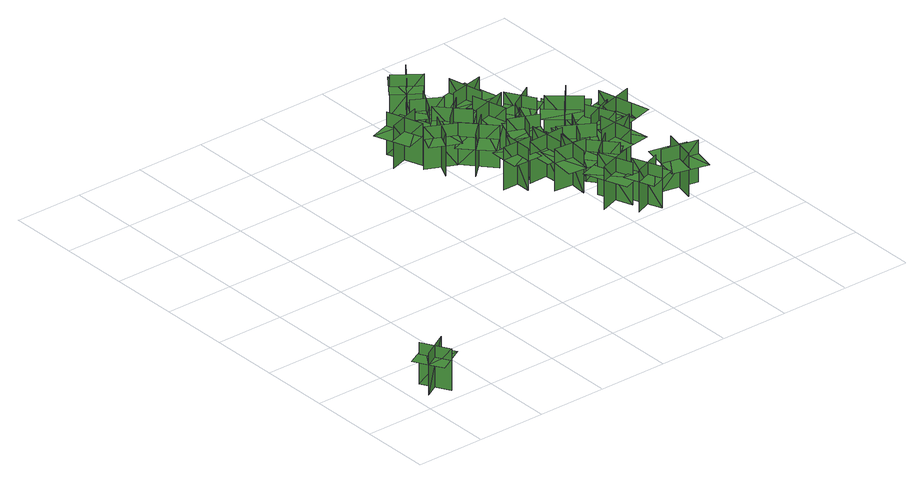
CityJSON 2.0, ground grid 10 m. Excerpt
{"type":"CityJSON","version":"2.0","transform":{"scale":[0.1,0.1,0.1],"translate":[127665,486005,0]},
"CityObjects":{
"tree1":{"type":"SolitaryVegetationObject","geometry":[{"type":"MultiSurface","lod":"1","boundaries":[[[0,1,2]],[[0,2,3]],[[4,5,6]],[[4,6,7]],[[8,9,10]],[[8,10,11]],[[8,11,12]],[[8,12,13]]]}]},
"tree2":{"type":"SolitaryVegetationObject","geometry":[{"type":"MultiSurface","lod":"1","boundaries":[[[14,15,16]],[[14,16,17]],[[18,19,20]],[[18,20,21]],[[22,23,24]],[[22,24,25]],[[22,25,26]],[[22,26,27]]]}]},
"tree3":{"type":"SolitaryVegetationObject","geometry":[{"type":"MultiSurface","lod":"1","boundaries":[[[28,29,30]],[[28,30,31]],[[32,33,34]],[[32,34,35]],[[36,37,38]],[[36,38,39]],[[36,39,40]],[[36,40,41]]]}]},
"tree4":{"type":"SolitaryVegetationObject","geometry":[{"type":"MultiSurface","lod":"1","boundaries":[[[42,43,44]],[[42,44,45]],[[46,47,48]],[[46,48,49]],[[50,51,52]],[[50,52,53]],[[50,53,54]],[[50,54,55]]]}]},
"tree5":{"type":"SolitaryVegetationObject","geometry":[{"type":"MultiSurface","lod":"1","boundaries":[[[56,57,58]],[[56,58,59]],[[60,61,62]],[[60,62,63]],[[64,65,66]],[[64,66,67]],[[64,67,68]],[[64,68,69]]]}]},
"tree6":{"type":"SolitaryVegetationObject","geometry":[{"type":"MultiSurface","lod":"1","boundaries":[[[70,71,72]],[[70,72,73]],[[74,75,76]],[[74,76,77]],[[78,79,80]],[[78,80,81]],[[78,81,82]],[[78,82,83]]]}]},
"tree7":{"type":"SolitaryVegetationObject","geometry":[{"type":"MultiSurface","lod":"1","boundaries":[[[84,85,86]],[[84,86,87]],[[88,89,90]],[[88,90,91]],[[92,93,94]],[[92,94,95]],[[92,95,96]],[[92,96,97]]]}]},
"tree8":{"type":"SolitaryVegetationObject","geometry":[{"type":"MultiSurface","lod":"1","boundaries":[[[98,99,100]],[[98,100,101]],[[102,103,104]],[[102,104,105]],[[106,107,108]],[[106,108,109]],[[106,109,110]],[[106,110,111]]]}]},
"tree9":{"type":"SolitaryVegetationObject","geometry":[{"type":"MultiSurface","lod":"1","boundaries":[[[112,113,114]],[[112,114,115]],[[116,117,118]],[[116,118,119]],[[120,121,122]],[[120,122,123]],[[120,123,124]],[[120,124,125]]]}]},
"tree10":{"type":"SolitaryVegetationObject","geometry":[{"type":"MultiSurface","lod":"1","boundaries":[[[126,127,128]],[[126,128,129]],[[130,131,132]],[[130,132,133]],[[134,135,136]],[[134,136,137]],[[134,137,138]],[[134,138,139]]]}]},
"tree11":{"type":"SolitaryVegetationObject","geometry":[{"type":"MultiSurface","lod":"1","boundaries":[[[140,141,142]],[[140,142,143]],[[144,145,146]],[[144,146,147]],[[148,149,150]],[[148,150,151]],[[148,151,152]],[[148,152,153]]]}]},
"tree12":{"type":"SolitaryVegetationObject","geometry":[{"type":"MultiSurface","lod":"1","boundaries":[[[154,155,156]],[[154,156,157]],[[158,159,160]],[[158,160,161]],[[162,163,164]],[[162,164,165]],[[162,165,166]],[[162,166,167]]]}]},
"tree13":{"type":"SolitaryVegetationObject","geometry":[{"type":"MultiSurface","lod":"1","boundaries":[[[168,169,170]],[[168,170,171]],[[172,173,174]],[[172,174,175]],[[176,177,178]],[[176,178,179]],[[176,179,180]],[[176,180,181]]]}]},
"tree14":{"type":"SolitaryVegetationObject","geometry":[{"type":"MultiSurface","lod":"1","boundaries":[[[182,183,184]],[[182,184,185]],[[186,187,188]],[[186,188,189]],[[190,191,192]],[[190,192,193]],[[190,193,194]],[[190,194,195]]]}]},
"tree15":{"type":"SolitaryVegetationObject","geometry":[{"type":"MultiSurface","lod":"1","boundaries":[[[196,197,198]],[[196,198,199]],[[200,201,202]],[[200,202,203]],[[204,205,206]],[[204,206,207]],[[204,207,208]],[[204,208,209]]]}]},
"tree16":{"type":"SolitaryVegetationObject","geometry":[{"type":"MultiSurface","lod":"1","boundaries":[[[210,211,212]],[[210,212,213]],[[214,215,216]],[[214,216,217]],[[218,219,220]],[[218,220,221]],[[218,221,222]],[[218,222,223]]]}]},
"tree17":{"type":"SolitaryVegetationObject","geometry":[{"type":"MultiSurface","lod":"1","boundaries":[[[224,225,226]],[[224,226,227]],[[228,229,230]],[[228,230,231]],[[232,233,234]],[[232,234,235]],[[232,235,236]],[[232,236,237]]]}]},
"tree18":{"type":"SolitaryVegetationObject","geometry":[{"type":"MultiSurface","lod":"1","boundaries":[[[238,239,240]],[[238,240,241]],[[242,243,244]],[[242,244,245]],[[246,247,248]],[[246,248,249]],[[246,249,250]],[[246,250,251]]]}]},
"tree19":{"type":"SolitaryVegetationObject","geometry":[{"type":"MultiSurface","lod":"1","boundaries":[[[252,253,254]],[[252,254,255]],[[256,257,258]],[[256,258,259]],[[260,261,262]],[[260,262,263]],[[260,263,264]],[[260,264,265]]]}]},
"tree20":{"type":"SolitaryVegetationObject","geometry":[{"type":"MultiSurface","lod":"1","boundaries":[[[266,267,268]],[[266,268,269]],[[270,271,272]],[[270,272,273]],[[274,275,276]],[[274,276,277]],[[274,277,278]],[[274,278,279]]]}]},
"tree21":{"type":"SolitaryVegetationObject","geometry":[{"type":"MultiSurface","lod":"1","boundaries":[[[280,281,282]],[[280,282,283]],[[284,285,286]],[[284,286,287]],[[288,289,290]],[[288,290,291]],[[288,291,292]],[[288,292,293]]]}]},
"tree22":{"type":"SolitaryVegetationObject","geometry":[{"type":"MultiSurface","lod":"1","boundaries":[[[294,295,296]],[[294,296,297]],[[298,299,300]],[[298,300,301]],[[302,303,304]],[[302,304,305]],[[302,305,306]],[[302,306,307]]]}]},
"tree23":{"type":"SolitaryVegetationObject","geometry":[{"type":"MultiSurface","lod":"1","boundaries":[[[308,309,310]],[[308,310,311]],[[312,313,314]],[[312,314,315]],[[316,317,318]],[[316,318,319]],[[316,319,320]],[[316,320,321]]]}]}
},
"vertices":[
[26,54,13],[48,15,13],[48,15,74],[26,54,74],[18,25,13],[57,47,13],[57,47,74],[18,25,74],[18,25,57],[29,6,57],[68,28,57],[57,47,57],[46,66,57],[7,45,57],
[367,531,10],[367,531,72],[384,480,72],[384,480,10],[399,514,10],[399,514,72],[351,498,72],[351,498,10],[407,517,52],[398,542,52],[338,522,52],[346,496,52],[355,471,52],[415,492,52],
[419,453,10],[379,472,10],[379,472,72],[419,453,72],[409,481,10],[390,441,10],[390,441,72],[409,481,72],[409,481,54],[389,491,54],[370,451,54],[390,441,54],[410,432,54],[429,472,54],
[446,345,11],[446,389,11],[446,389,73],[446,345,73],[467,366,11],[423,366,11],[423,366,73],[467,366,73],[467,366,55],[467,388,55],[423,388,55],[423,366,55],[423,344,55],[467,343,55],
[419,452,11],[419,452,73],[455,412,73],[455,412,11],[455,449,11],[455,449,73],[417,414,73],[417,414,11],[461,455,53],[443,474,53],[396,431,53],[414,411,53],[432,392,53],[479,435,53],
[455,465,11],[455,465,73],[419,504,73],[419,504,11],[419,467,11],[419,467,73],[457,502,73],[457,502,11],[413,461,53],[432,442,53],[478,486,53],[460,505,53],[442,525,53],[395,481,53],
[438,544,10],[416,506,10],[416,506,71],[438,544,71],[410,537,10],[448,515,10],[448,515,71],[410,537,71],[410,537,54],[399,518,54],[437,496,54],[448,515,54],[459,534,54],[421,556,54],
[539,262,13],[539,262,75],[488,244,75],[488,244,13],[523,230,13],[523,230,75],[505,278,75],[505,278,13],[525,222,55],[550,231,55],[529,292,55],[504,283,55],[478,274,55],[500,213,55],
[522,314,13],[522,314,75],[469,320,75],[469,320,13],[494,292,13],[494,292,75],[499,343,75],[499,343,13],[493,284,54],[519,281,54],[526,345,54],[500,348,54],[473,351,54],[466,287,54],
[512,357,12],[512,357,74],[458,355,74],[458,355,12],[487,331,12],[487,331,74],[484,382,74],[484,382,12],[487,323,54],[514,324,54],[511,388,54],[484,387,54],[458,386,54],[460,322,54],
[547,200,13],[531,241,13],[531,241,74],[547,200,74],[559,227,13],[518,211,13],[518,211,74],[559,227,74],[559,227,57],[551,248,57],[510,232,57],[518,211,57],[526,190,57],[567,206,57],
[486,391,11],[503,432,11],[503,432,73],[486,391,73],[513,402,11],[472,419,11],[472,419,73],[513,402,73],[513,402,55],[521,422,55],[480,439,55],[472,419,55],[464,398,55],[505,381,55],
[545,311,12],[511,283,12],[511,283,74],[545,311,74],[516,314,12],[544,280,12],[544,280,74],[516,314,74],[516,314,57],[499,300,57],[527,266,57],[544,280,57],[561,294,57],[533,328,57],
[457,461,11],[457,461,73],[509,475,73],[509,475,11],[476,492,11],[476,492,73],[489,442,73],[489,442,11],[473,500,53],[448,493,53],[464,431,53],[490,438,53],[516,444,53],[499,506,53],
[430,601,10],[465,575,10],[465,575,72],[430,601,72],[434,572,10],[461,607,10],[461,607,72],[434,572,72],[434,572,55],[452,559,55],[478,594,55],[461,607,55],[443,621,55],[416,585,55],
[553,338,12],[553,338,74],[507,364,74],[507,364,12],[518,329,12],[518,329,74],[543,374,74],[543,374,12],[515,322,54],[538,309,54],[569,365,54],[546,378,54],[522,391,54],[491,335,54],
[492,493,11],[492,493,73],[481,545,73],[481,545,11],[462,513,11],[462,513,73],[513,523,73],[513,523,11],[454,511,52],[460,485,52],[523,498,52],[517,524,52],[512,551,52],[449,537,52],
[536,437,10],[514,476,10],[514,476,72],[536,437,72],[544,466,10],[506,443,10],[506,443,72],[544,466,72],[544,466,55],[533,485,55],[494,463,55],[506,443,55],[517,424,55],[555,447,55],
[572,232,13],[572,232,75],[624,221,75],[624,221,13],[603,251,13],[603,251,75],[592,201,75],[592,201,13],[605,259,55],[579,265,55],[565,202,55],[591,196,55],[617,190,55],[631,253,55],
[545,318,13],[545,318,75],[598,327,75],[598,327,13],[567,347,13],[567,347,75],[575,296,75],[575,296,13],[566,355,54],[540,351,54],[549,288,54],[576,292,54],[602,296,54],[592,359,54],
[572,385,11],[590,345,11],[590,345,73],[572,385,73],[561,358,11],[602,376,11],[602,376,73],[561,358,73],[561,358,55],[570,338,55],[611,355,55],[602,376,55],[593,396,55],[552,378,55],
[584,437,11],[584,437,73],[549,397,73],[549,397,11],[585,401,11],[585,401,73],[547,435,73],[547,435,11],[591,396,53],[609,416,53],[561,458,53],[543,438,53],[526,418,53],[574,376,53],
[639,381,11],[639,381,73],[588,367,73],[588,367,11],[620,350,11],[620,350,73],[608,400,73],[608,400,11],[622,342,53],[648,349,53],[633,411,53],[607,404,53],[581,398,53],[596,336,53]
]}
